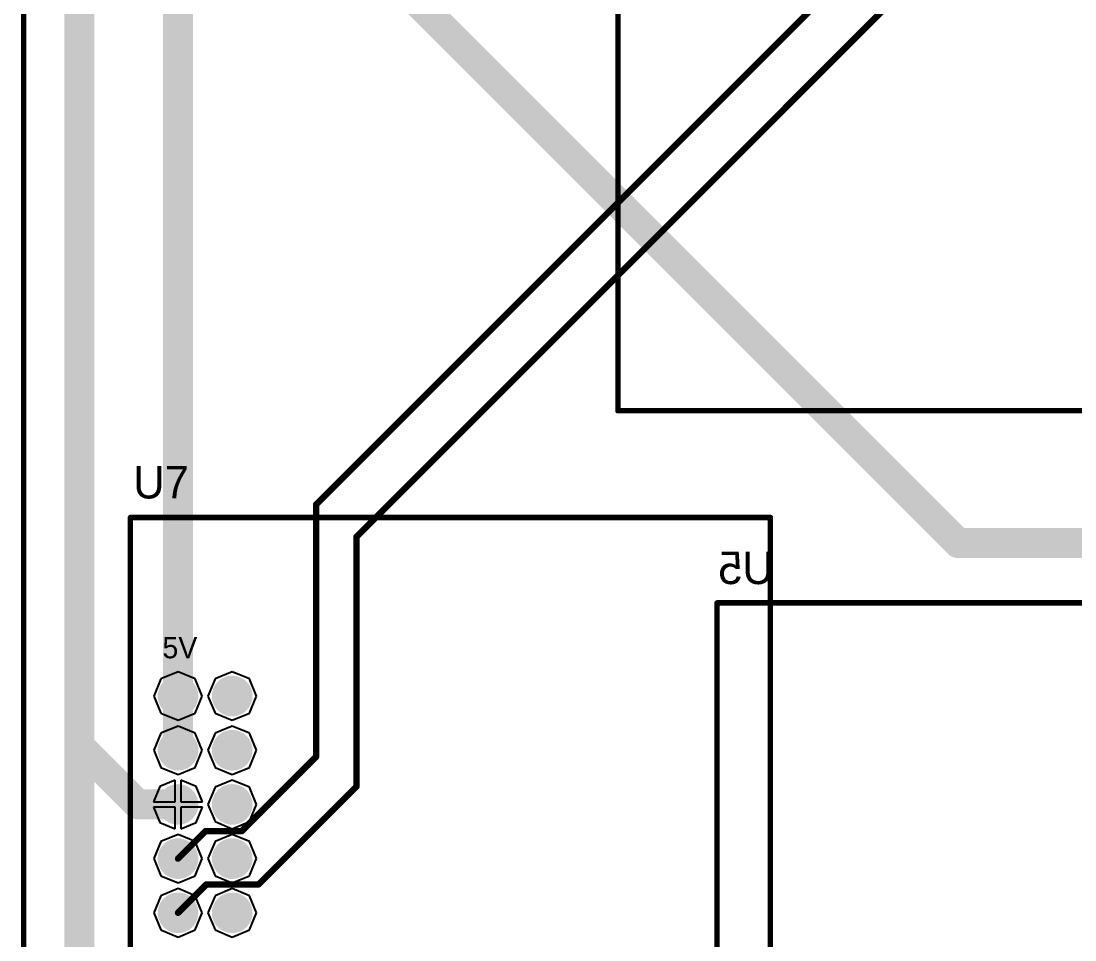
# Model space of a CAD drawing. Header units: millimetres. Extents: x 25 to 277, y 19 to 169.
# Drawn here: x 25.27 to 74.67, y 75.6 to 118.66 of the extents above; entities that cross this region are included whole.
import ezdxf

# ---------------------------------------------------------------- set-up
doc = ezdxf.new("R2010")
doc.units = ezdxf.units.MM
for name, color, linetype in [('BottomLayer', 5, 'Continuous'), ('BottomOverlay', 54, 'Continuous'), ('BottomSolder', 6, 'Continuous'), ('Mechanical2', 216, 'Continuous'), ('MultiLayer', 9, 'Continuous'), ('TopLayer', 1, 'Continuous'), ('TopOverlay', 2, 'Continuous'), ('TopSolder', 216, 'Continuous')]:
    doc.layers.add(name, color=color, linetype=linetype)

msp = doc.modelspace()

# ---------------------------------------------------------------- linework, layer by layer
at = {"layer": 'BottomLayer'}
for p, q in [((25.4, 25.4), (25.4, 165.4)), ((32.63, 88.166), (31.826, 87.834)), ((33.434, 87.834), (32.63, 88.166)), ((35.17, 88.166), (34.366, 87.834)), ((35.974, 87.834), (35.17, 88.166)), ((31.826, 87.834), (31.493, 87.03)), ((33.766, 87.03), (33.434, 87.834)), ((34.366, 87.834), (34.033, 87.03)), ((36.306, 87.03), (35.974, 87.834)), ((31.493, 87.03), (31.826, 86.226)), ((33.434, 86.226), (33.766, 87.03)), ((34.033, 87.03), (34.366, 86.226)), ((35.974, 86.226), (36.306, 87.03)), ((31.826, 86.226), (32.63, 85.893)), ((32.63, 85.893), (33.434, 86.226)), ((34.366, 86.226), (35.17, 85.893)), ((35.17, 85.893), (35.974, 86.226)), ((32.63, 85.626), (31.826, 85.294)), ((33.434, 85.294), (32.63, 85.626)), ((35.17, 85.626), (34.366, 85.294)), ((35.974, 85.294), (35.17, 85.626)), ((31.826, 85.294), (31.493, 84.49)), ((33.766, 84.49), (33.434, 85.294)), ((34.366, 85.294), (34.033, 84.49)), ((36.306, 84.49), (35.974, 85.294)), ((31.493, 84.49), (31.826, 83.686)), ((33.434, 83.686), (33.766, 84.49)), ((34.033, 84.49), (34.366, 83.686)), ((35.974, 83.686), (36.306, 84.49)), ((31.826, 83.686), (32.63, 83.353)), ((32.63, 83.353), (33.434, 83.686)), ((34.366, 83.686), (35.17, 83.353)), ((35.17, 83.353), (35.974, 83.686)), ((32.503, 83.092), (31.785, 82.795)), ((32.503, 82.077), (32.503, 83.092)), ((33.475, 82.795), (32.757, 83.092)), ((32.757, 83.092), (32.757, 82.077)), ((35.17, 83.086), (34.366, 82.754)), ((35.974, 82.754), (35.17, 83.086)), ((31.785, 82.795), (31.488, 82.077)), ((33.772, 82.077), (33.475, 82.795)), ((34.366, 82.754), (34.033, 81.95)), ((36.306, 81.95), (35.974, 82.754)), ((31.488, 82.077), (32.503, 82.077)), ((32.757, 82.077), (33.772, 82.077)), ((32.503, 81.823), (31.488, 81.823)), ((31.488, 81.823), (31.785, 81.105)), ((32.503, 80.808), (32.503, 81.823)), ((33.772, 81.823), (32.757, 81.823)), ((32.757, 81.823), (32.757, 80.808)), ((33.475, 81.105), (33.772, 81.823)), ((34.033, 81.95), (34.366, 81.146)), ((35.974, 81.146), (36.306, 81.95)), ((31.785, 81.105), (32.503, 80.808)), ((32.757, 80.808), (33.475, 81.105)), ((34.366, 81.146), (35.17, 80.813)), ((35.17, 80.813), (35.974, 81.146)), ((32.63, 80.546), (31.826, 80.214)), ((33.434, 80.214), (32.63, 80.546)), ((35.17, 80.546), (34.366, 80.214)), ((35.974, 80.214), (35.17, 80.546)), ((31.826, 80.214), (31.493, 79.41)), ((33.766, 79.41), (33.434, 80.214)), ((34.366, 80.214), (34.033, 79.41)), ((36.306, 79.41), (35.974, 80.214)), ((31.493, 79.41), (31.826, 78.606)), ((33.434, 78.606), (33.766, 79.41)), ((34.033, 79.41), (34.366, 78.606)), ((35.974, 78.606), (36.306, 79.41)), ((31.826, 78.606), (32.63, 78.273)), ((32.63, 78.273), (33.434, 78.606)), ((34.366, 78.606), (35.17, 78.273)), ((35.17, 78.273), (35.974, 78.606)), ((31.826, 77.674), (31.493, 76.87)), ((32.63, 78.006), (31.826, 77.674)), ((33.434, 77.674), (32.63, 78.006)), ((33.766, 76.87), (33.434, 77.674)), ((34.366, 77.674), (34.033, 76.87)), ((35.17, 78.006), (34.366, 77.674)), ((35.974, 77.674), (35.17, 78.006)), ((36.306, 76.87), (35.974, 77.674)), ((31.493, 76.87), (31.826, 76.066)), ((33.434, 76.066), (33.766, 76.87)), ((34.033, 76.87), (34.366, 76.066)), ((35.974, 76.066), (36.306, 76.87)), ((31.826, 76.066), (32.63, 75.733)), ((32.63, 75.733), (33.434, 76.066)), ((34.366, 76.066), (35.17, 75.733)), ((35.17, 75.733), (35.974, 76.066))]:
    msp.add_line(p, q, dxfattribs=at)
at = {"layer": 'BottomLayer', "const_width": 1.4}
for points in [[(28, 84.7), (28, 159)], [(39.2, 124.2), (69.2, 94.2)], [(69.2, 94.2), (88, 94.2)], [(28, 73.9), (28, 84.7)], [(28, 84.7), (30.75, 81.95)], [(30.75, 81.95), (32.63, 81.95)]]:
    msp.add_lwpolyline(points, dxfattribs=at)
at = {"layer": 'BottomLayer'}
for points, const_width in [([(68.85, 94.2, 1), (69.55, 94.2, 1)], 0.7), ([(68.85, 94.2, 1), (69.55, 94.2, 1)], 0.7), ([(32.205, 87.03, 1), (33.055, 87.03, 1)], 0.85), ([(34.745, 87.03, 1), (35.595, 87.03, 1)], 0.85), ([(27.65, 84.7, 1), (28.35, 84.7, 1)], 0.7), ([(27.65, 84.7, 1), (28.35, 84.7, 1)], 0.7), ([(27.65, 84.7, 1), (28.35, 84.7, 1)], 0.7), ([(32.205, 84.49, 1), (33.055, 84.49, 1)], 0.85), ([(34.745, 84.49, 1), (35.595, 84.49, 1)], 0.85), ([(30.4, 81.95, 1), (31.1, 81.95, 1)], 0.7), ([(30.4, 81.95, 1), (31.1, 81.95, 1)], 0.7), ([(32.205, 81.95, 1), (33.055, 81.95, 1)], 0.85), ([(32.28, 81.95, 1), (32.98, 81.95, 1)], 0.7), ([(34.745, 81.95, 1), (35.595, 81.95, 1)], 0.85), ([(32.205, 79.41, 1), (33.055, 79.41, 1)], 0.85), ([(34.745, 79.41, 1), (35.595, 79.41, 1)], 0.85), ([(32.205, 76.87, 1), (33.055, 76.87, 1)], 0.85), ([(34.745, 76.87, 1), (35.595, 76.87, 1)], 0.85)]:
    msp.add_lwpolyline(points, format="xyb", close=True, dxfattribs=dict(at, const_width=const_width))
at = {"layer": 'BottomOverlay', "const_width": 0.254}
for points in [[(53.25, 100.4), (53.25, 136.8)], [(53.25, 100.4), (83.65, 100.4)], [(57.9, 91.4), (122.9, 91.4)], [(57.9, 27.4), (57.9, 91.4)]]:
    msp.add_lwpolyline(points, dxfattribs=at)
at = {"layer": 'BottomOverlay', "const_width": 0.127}
for points in [[(53.186, 100.4, 1), (53.313, 100.4, 1)], [(53.186, 100.4, 1), (53.313, 100.4, 1)], [(57.836, 91.4, 1), (57.963, 91.4, 1)], [(57.836, 91.4, 1), (57.963, 91.4, 1)]]:
    msp.add_lwpolyline(points, format="xyb", close=True, dxfattribs=at)
at = {"layer": 'BottomSolder', "const_width": 0.952}
for points in [[(32.154, 87.03, 1), (33.106, 87.03, 1)], [(34.694, 87.03, 1), (35.646, 87.03, 1)], [(32.154, 84.49, 1), (33.106, 84.49, 1)], [(34.694, 84.49, 1), (35.646, 84.49, 1)], [(32.154, 81.95, 1), (33.106, 81.95, 1)], [(34.694, 81.95, 1), (35.646, 81.95, 1)], [(32.154, 79.41, 1), (33.106, 79.41, 1)], [(34.694, 79.41, 1), (35.646, 79.41, 1)], [(32.154, 76.87, 1), (33.106, 76.87, 1)], [(34.694, 76.87, 1), (35.646, 76.87, 1)]]:
    msp.add_lwpolyline(points, format="xyb", close=True, dxfattribs=at)
at = {"layer": 'Mechanical2', "const_width": 0.254}
msp.add_lwpolyline([(25.4, 25.4), (25.4, 165.4)], dxfattribs=at)
at = {"layer": 'MultiLayer', "const_width": 0.85}
for points in [[(32.205, 87.03, 1), (33.055, 87.03, 1)], [(34.745, 87.03, 1), (35.595, 87.03, 1)], [(32.205, 84.49, 1), (33.055, 84.49, 1)], [(34.745, 84.49, 1), (35.595, 84.49, 1)], [(32.205, 81.95, 1), (33.055, 81.95, 1)], [(34.745, 81.95, 1), (35.595, 81.95, 1)], [(32.205, 79.41, 1), (33.055, 79.41, 1)], [(34.745, 79.41, 1), (35.595, 79.41, 1)], [(32.205, 76.87, 1), (33.055, 76.87, 1)], [(34.745, 76.87, 1), (35.595, 76.87, 1)]]:
    msp.add_lwpolyline(points, format="xyb", close=True, dxfattribs=at)
at = {"layer": 'TopLayer'}
for points, const_width in [([(32.63, 87.03), (32.63, 151.33)], 1.4), ([(39.1, 96), (66.4, 123.3)], 0.3), ([(41, 94.5), (68.2, 121.7)], 0.3), ([(39.1, 84.183), (39.1, 96)], 0.3), ([(41, 82.8), (41, 94.5)], 0.3), ([(32.63, 84.49), (32.63, 87.03)], 1.4), ([(35.617, 80.7), (39.1, 84.183)], 0.3), ([(36.4, 78.2), (41, 82.8)], 0.3), ([(32.63, 79.41), (33.92, 80.7)], 0.3), ([(33.92, 80.7), (35.617, 80.7)], 0.3), ([(32.63, 76.87), (33.96, 78.2)], 0.3), ([(33.96, 78.2), (36.4, 78.2)], 0.3)]:
    msp.add_lwpolyline(points, dxfattribs=dict(at, const_width=const_width))
for points, const_width in [([(39.025, 96, 1), (39.175, 96, 1)], 0.15), ([(39.025, 96, 1), (39.175, 96, 1)], 0.15), ([(40.925, 94.5, 1), (41.075, 94.5, 1)], 0.15), ([(40.925, 94.5, 1), (41.075, 94.5, 1)], 0.15), ([(32.205, 87.03, 1), (33.055, 87.03, 1)], 0.85), ([(32.28, 87.03, 1), (32.98, 87.03, 1)], 0.7), ([(32.28, 87.03, 1), (32.98, 87.03, 1)], 0.7), ([(34.745, 87.03, 1), (35.595, 87.03, 1)], 0.85), ([(32.205, 84.49, 1), (33.055, 84.49, 1)], 0.85), ([(32.28, 84.49, 1), (32.98, 84.49, 1)], 0.7), ([(34.745, 84.49, 1), (35.595, 84.49, 1)], 0.85), ([(39.025, 84.183, 1), (39.175, 84.183, 1)], 0.15), ([(39.025, 84.183, 1), (39.175, 84.183, 1)], 0.15), ([(32.205, 81.95, 1), (33.055, 81.95, 1)], 0.85), ([(34.745, 81.95, 1), (35.595, 81.95, 1)], 0.85), ([(40.925, 82.8, 1), (41.075, 82.8, 1)], 0.15), ([(40.925, 82.8, 1), (41.075, 82.8, 1)], 0.15), ([(33.845, 80.7, 1), (33.995, 80.7, 1)], 0.15), ([(33.845, 80.7, 1), (33.995, 80.7, 1)], 0.15), ([(35.542, 80.7, 1), (35.692, 80.7, 1)], 0.15), ([(35.542, 80.7, 1), (35.692, 80.7, 1)], 0.15), ([(32.205, 79.41, 1), (33.055, 79.41, 1)], 0.85), ([(34.745, 79.41, 1), (35.595, 79.41, 1)], 0.85), ([(32.555, 79.41, 1), (32.705, 79.41, 1)], 0.15), ([(33.885, 78.2, 1), (34.035, 78.2, 1)], 0.15), ([(33.885, 78.2, 1), (34.035, 78.2, 1)], 0.15), ([(36.325, 78.2, 1), (36.475, 78.2, 1)], 0.15), ([(36.325, 78.2, 1), (36.475, 78.2, 1)], 0.15), ([(32.205, 76.87, 1), (33.055, 76.87, 1)], 0.85), ([(34.745, 76.87, 1), (35.595, 76.87, 1)], 0.85), ([(32.555, 76.87, 1), (32.705, 76.87, 1)], 0.15)]:
    msp.add_lwpolyline(points, format="xyb", close=True, dxfattribs=dict(at, const_width=const_width))
at = {"layer": 'TopOverlay', "const_width": 0.254}
for points in [[(30.4, 95.4), (60.4, 95.4)], [(30.4, 30.4), (30.4, 95.4)], [(60.4, 30.4), (60.4, 95.4)]]:
    msp.add_lwpolyline(points, dxfattribs=at)
at = {"layer": 'TopOverlay', "const_width": 0.127}
for points in [[(30.336, 95.4, 1), (30.463, 95.4, 1)], [(30.336, 95.4, 1), (30.463, 95.4, 1)], [(60.336, 95.4, 1), (60.463, 95.4, 1)], [(60.336, 95.4, 1), (60.463, 95.4, 1)]]:
    msp.add_lwpolyline(points, format="xyb", close=True, dxfattribs=at)
at = {"layer": 'TopSolder', "const_width": 0.952}
for points in [[(32.154, 87.03, 1), (33.106, 87.03, 1)], [(34.694, 87.03, 1), (35.646, 87.03, 1)], [(32.154, 84.49, 1), (33.106, 84.49, 1)], [(34.694, 84.49, 1), (35.646, 84.49, 1)], [(32.154, 81.95, 1), (33.106, 81.95, 1)], [(34.694, 81.95, 1), (35.646, 81.95, 1)], [(32.154, 79.41, 1), (33.106, 79.41, 1)], [(34.694, 79.41, 1), (35.646, 79.41, 1)], [(32.154, 76.87, 1), (33.106, 76.87, 1)], [(34.694, 76.87, 1), (35.646, 76.87, 1)]]:
    msp.add_lwpolyline(points, format="xyb", close=True, dxfattribs=at)

# ---------------------------------------------------------------- texts
at = {"layer": 'BottomOverlay', "text_generation_flag": 2}
msp.add_text('U5', height=1.524, dxfattribs=at).set_placement((60.554, 92.278))
at = {"layer": 'TopOverlay'}
for s, height, p in [('U7', 1.524, (30.531, 96.291)), ('5V', 1, (31.9, 88.8))]:
    msp.add_text(s, height=height, dxfattribs=at).set_placement(p)

doc.saveas('drawing.dxf')
